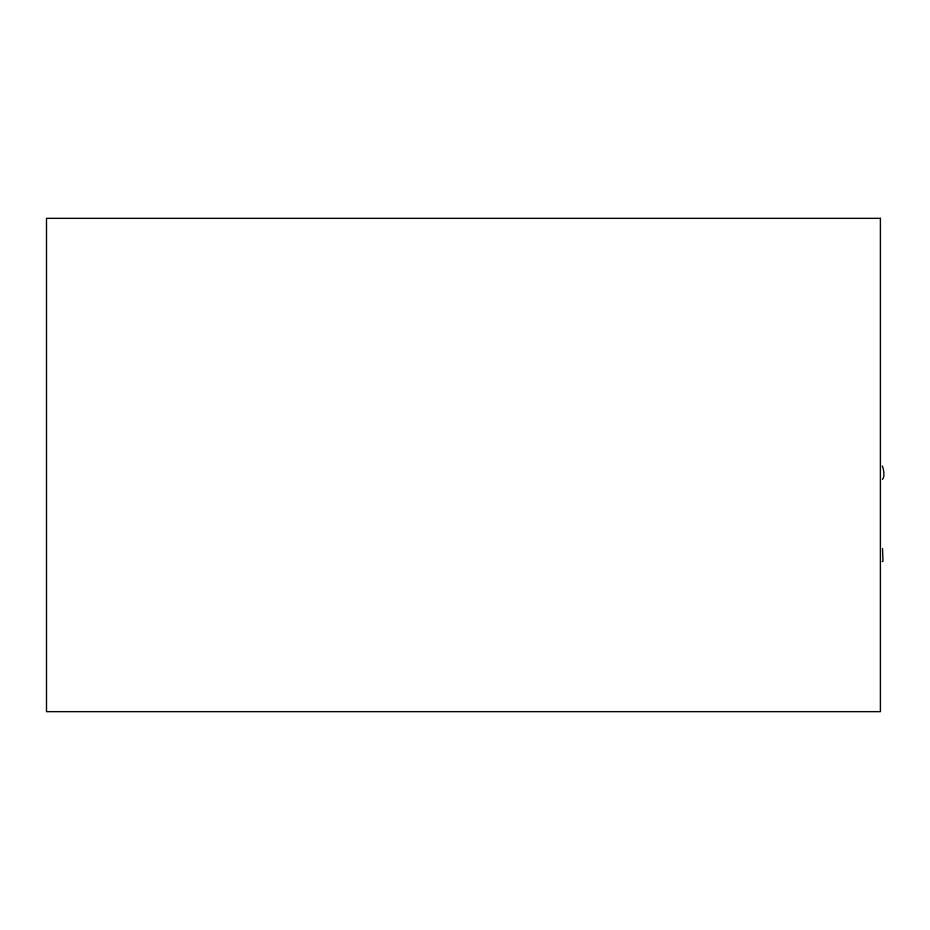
<?xml version="1.0" encoding="UTF-8"?>
<svg xmlns="http://www.w3.org/2000/svg" width="930" height="930" viewBox="0 0 930 930"><rect width="100%" height="100%" fill="white"/><g stroke="black" fill="none" stroke-linecap="round" stroke-linejoin="round"><path stroke-width="1.4" d="M882.21 561.627L883.012 561.081L882.512 548.514M882.279 465.965C883.733 468.685 885.081 477.66 882.384 479.345M880.396 218.341L46.5 218.341L46.5 711.659L880.396 711.659L880.396 218.341"/></g></svg>
